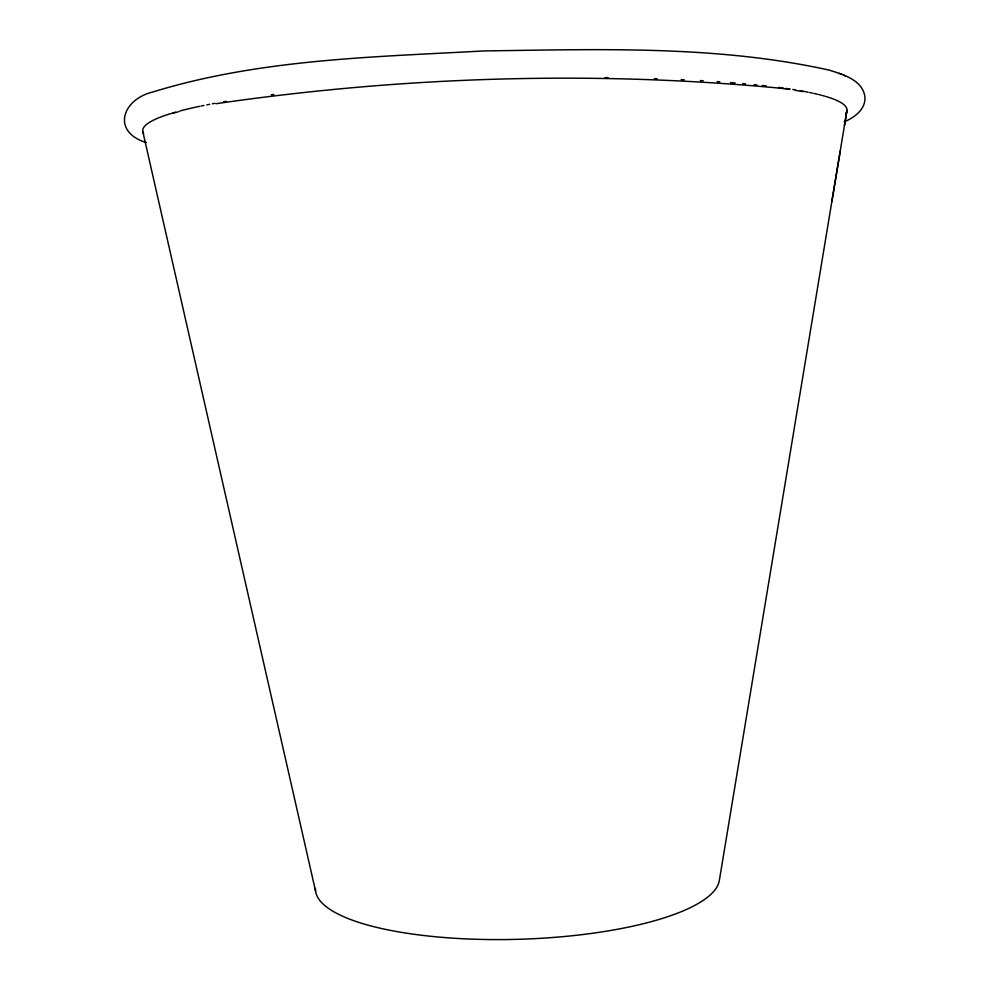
<?xml version="1.0" encoding="UTF-8"?>
<svg xmlns="http://www.w3.org/2000/svg" width="989" height="989" viewBox="0 0 989 989"><rect width="100%" height="100%" fill="white"/><g stroke="black" fill="none" stroke-linecap="round" stroke-linejoin="round"><path stroke-width="1.48" d="M315.442 888.443A202.152 55.854 -1.7 0 0 512.648 939.439A202.152 55.854 -1.7 0 0 719.411 880.049L846.967 110.311M844.445 125.677L846.819 111.275M831.811 201.805L840.254 151.033M844.198 121.82C854.62 117.592 866.599 108.605 864.782 95.945C861.852 79.627 842.776 74.496 829.289 70.145C716.407 45.111 599.371 49.413 484.486 50.909C373.483 57.065 259.699 59.043 152.665 92.039C122.006 99.456 111.324 131.933 146.31 142.577M172.445 113.389L178.663 111.683M216.109 103.697C402.696 76.561 593.165 70.466 780.939 88.268M778.85 87.984L789.531 89.443M795.403 90.358L802.845 91.606M839.278 73.371L841.466 74.237M843.407 75.04L845.607 75.906M142.824 131.673L315.59 891.2M825.704 96.44A352.282 41.587 -1.7 0 1 845.978 113.216M143.689 133.725A352.282 41.587 -1.7 0 1 171.357 113.401M172.679 112.993A352.282 41.587 -1.7 0 1 175.412 112.202M179.751 111.015A352.282 41.587 -1.7 0 1 199.716 106.305M201.101 106.021A352.282 41.587 -1.7 0 1 203.932 105.44M206.812 104.859A352.282 41.587 -1.7 0 1 209.742 104.29M212.425 103.783A352.282 41.587 -1.7 0 1 214.86 103.326M223.699 101.756A352.282 41.587 -1.7 0 1 226.308 101.311M271.307 94.759A352.282 41.587 -1.7 0 1 273.891 94.437M605.144 77.624A352.282 41.587 -1.7 0 1 608.037 77.661M654.409 78.613A352.282 41.587 -1.7 0 1 657.116 78.7M681.186 79.615A352.282 41.587 -1.7 0 1 684.19 79.75M700.336 80.566A352.282 41.587 -1.7 0 1 703.204 80.727M717.149 81.593A352.282 41.587 -1.7 0 1 719.868 81.778M730.475 82.557A352.282 41.587 -1.7 0 1 735.111 82.915M742.628 83.558A352.282 41.587 -1.7 0 1 745.57 83.818M754.125 84.621A352.282 41.587 -1.7 0 1 756.906 84.906M762.334 85.474A352.282 41.587 -1.7 0 1 766.302 85.919M778.739 87.44A352.282 41.587 -1.7 0 1 783.14 88.046M785.995 88.441A352.282 41.587 -1.7 0 1 790.162 89.059M792.807 89.48A352.282 41.587 -1.7 0 1 795.391 89.888M800.385 90.741A352.282 41.587 -1.7 0 1 808.124 92.2M809.583 92.496A352.282 41.587 -1.7 0 1 812.365 93.09M813.724 93.386A352.282 41.587 -1.7 0 1 817.606 94.289M818.855 94.585A352.282 41.587 -1.7 0 1 821.253 95.204M822.415 95.513A352.282 41.587 -1.7 0 1 824.653 96.131"/></g></svg>
